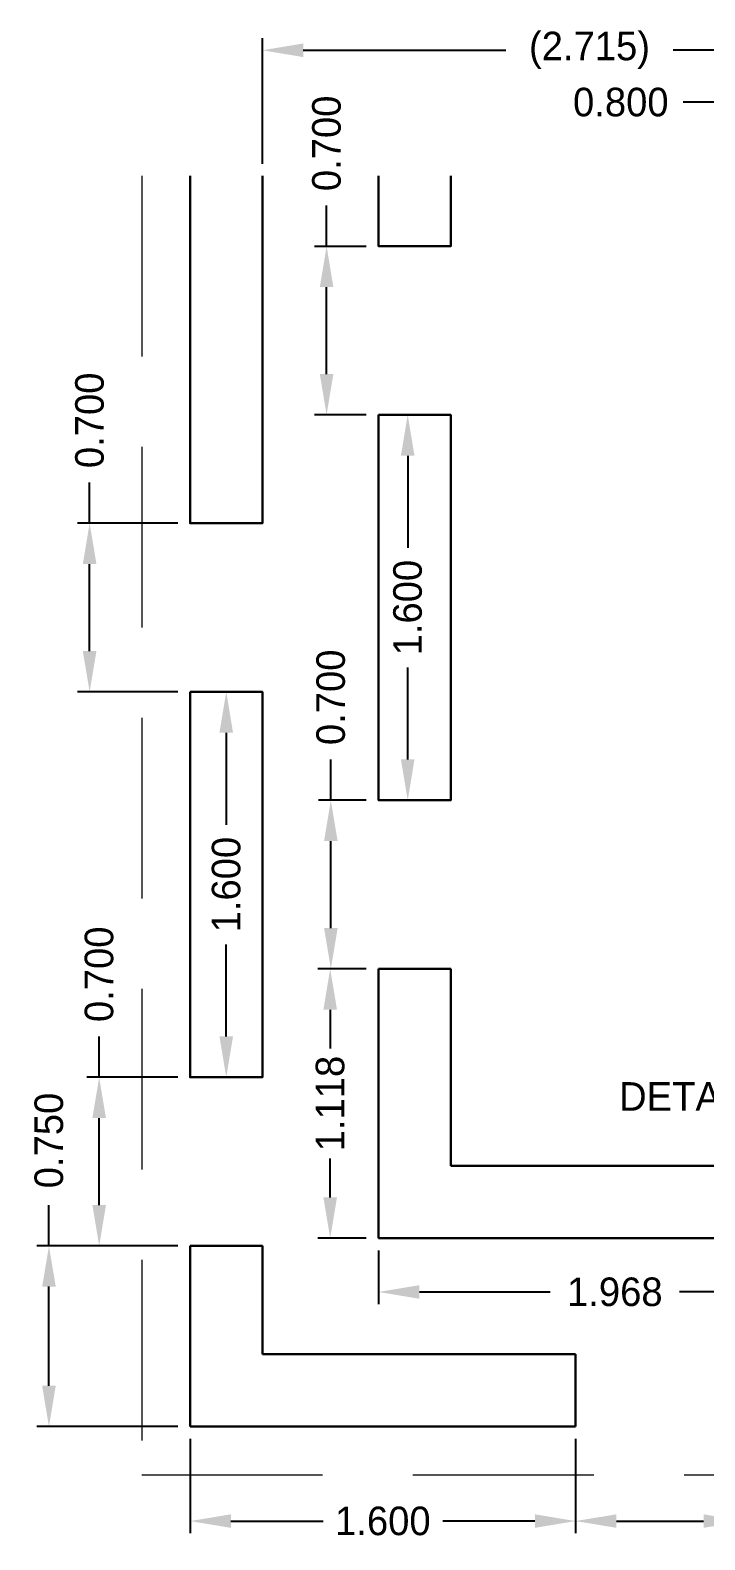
# Model space of a CAD drawing. Extents: x 1233.2 to 1248.2, y -290.9 to -284.5.
# Drawn here: x 1233.17 to 1235.97, y -290.8 to -284.54 of the extents above; entities that cross this region are included whole.
import ezdxf

# ---------------------------------------------------------------- set-up
doc = ezdxf.new("R2010")
doc.units = 0
doc.header["$LTSCALE"] = 3
doc.header["$MEASUREMENT"] = 0
doc.linetypes.add('HIDDEN', pattern=[0.375, 0.25, -0.125])
for name, color, linetype, lineweight in [('DIM', 4, 'Continuous', 13), ('HIDN', 6, 'HIDDEN', 15), ('OBJ1', 7, 'Continuous', 30)]:
    doc.layers.add(name, color=color, linetype=linetype, lineweight=lineweight)
doc.dimstyles.new('3DEC X 15', dxfattribs={"dimscale": 0.066667, "dimtxt": 1.778, "dimasz": 2.54, "dimexe": 0.762, "dimexo": 0.762, "dimgap": 0.762, "dimtad": 0, "dimdec": 3, "dimzin": 0, "dimdsep": 46, "dimtxsty": 'Standard', "dimcen": 0, "dimadec": 0, "dimazin": 0, "dimtfac": 1, "dimtdec": 3, "dimtofl": 0, "dimtmove": 0, "dimatfit": 3, "dimfxl": 1, "dimtolj": 1, "dimtzin": 0, "dimarcsym": 0})

# ---------------------------------------------------------------- blocks, each defined once
blk = doc.blocks.new('*D1')
at = {"layer": 'Defpoints', "color": 0, "transparency": 16777216}
for p in [(1672.6039, -373.8208), (1672.6039, -374.1269), (1673.4039, -374.1269)]:
    blk.add_point(p, dxfattribs=at)
at = {"layer": 'DIM', "color": 0, "lineweight": -2, "transparency": 16777216}
for p, q in [((1672.6039, -374.0761), (1672.6039, -373.77)), ((1673.4039, -374.0761), (1673.4039, -373.77)), ((1672.6039, -373.8208), (1672.4346, -373.8208)), ((1673.2346, -373.8208), (1672.7733, -373.8208))]:
    blk.add_line(p, q, dxfattribs=at)
at = {"layer": 'DIM', "color": 0, "transparency": 16777216}
for points in [[(1672.7733, -373.7926), (1672.7733, -373.849), (1672.6039, -373.8208)], [(1673.2346, -373.7926), (1673.2346, -373.849), (1673.4039, -373.8208)]]:
    blk.add_solid(points, dxfattribs=at)
at = {"layer": 'DIM', "color": 0, "transparency": 16777216, "insert": (1672.1764, -373.8208), "char_height": 0.11853, "attachment_point": 5}
blk.add_mtext('\\A1;0.800', dxfattribs=at)
blk = doc.blocks.new('*D2')
at = {"layer": 'Defpoints', "color": 0, "transparency": 16777216}
for p in [(1670.6889, -373.6051), (1670.6889, -374.1269), (1673.4039, -374.1269)]:
    blk.add_point(p, dxfattribs=at)
at = {"layer": 'DIM', "color": 0, "lineweight": -2, "transparency": 16777216}
for p, q in [((1670.6889, -374.0761), (1670.6889, -373.5543)), ((1673.4039, -374.0761), (1673.4039, -373.5543)), ((1670.8583, -373.6051), (1671.6993, -373.6051)), ((1673.2346, -373.6051), (1672.3936, -373.6051))]:
    blk.add_line(p, q, dxfattribs=at)
at = {"layer": 'DIM', "color": 0, "transparency": 16777216}
for points in [[(1670.8583, -373.5769), (1670.8583, -373.6334), (1670.6889, -373.6051)], [(1673.2346, -373.5769), (1673.2346, -373.6334), (1673.4039, -373.6051)]]:
    blk.add_solid(points, dxfattribs=at)
at = {"layer": 'DIM', "color": 0, "transparency": 16777216, "insert": (1672.0464, -373.6051), "char_height": 0.118533, "attachment_point": 5}
blk.add_mtext('\\A1;(2.715)', dxfattribs=at)
blk = doc.blocks.new('*D9')
at = {"layer": 'Defpoints', "color": 0, "transparency": 16777216}
for p in [(1671.1709, -378.5371), (1673.1389, -378.5371), (1671.1709, -378.7605)]:
    blk.add_point(p, dxfattribs=at)
at = {"layer": 'DIM', "color": 0, "lineweight": -2, "transparency": 16777216}
for p, q in [((1671.1709, -378.5879), (1671.1709, -378.8113)), ((1673.1389, -378.5879), (1673.1389, -378.8113)), ((1671.3403, -378.7605), (1671.8834, -378.7605)), ((1672.9696, -378.7605), (1672.4196, -378.7605))]:
    blk.add_line(p, q, dxfattribs=at)
at = {"layer": 'DIM', "color": 0, "transparency": 16777216}
for points in [[(1671.3403, -378.7323), (1671.3403, -378.7887), (1671.1709, -378.7605)], [(1672.9696, -378.7323), (1672.9696, -378.7887), (1673.1389, -378.7605)]]:
    blk.add_solid(points, dxfattribs=at)
at = {"layer": 'DIM', "color": 0, "transparency": 16777216, "insert": (1672.1515, -378.7605), "char_height": 0.11853, "attachment_point": 5}
blk.add_mtext('\\A1;1.968', dxfattribs=at)
blk = doc.blocks.new('*D10')
at = {"layer": 'Defpoints', "color": 0, "transparency": 16777216}
for p in [(1670.3889, -379.3191), (1671.9889, -379.3191), (1671.9889, -379.7117)]:
    blk.add_point(p, dxfattribs=at)
at = {"layer": 'DIM', "color": 0, "lineweight": -2, "transparency": 16777216}
for p, q in [((1670.3889, -379.3699), (1670.3889, -379.7625)), ((1671.9889, -379.3699), (1671.9889, -379.7625)), ((1670.5583, -379.7117), (1670.9406, -379.7117)), ((1671.8196, -379.7117), (1671.4373, -379.7117))]:
    blk.add_line(p, q, dxfattribs=at)
at = {"layer": 'DIM', "color": 0, "transparency": 16777216}
for points in [[(1670.5583, -379.6835), (1670.5583, -379.7399), (1670.3889, -379.7117)], [(1671.8196, -379.6835), (1671.8196, -379.7399), (1671.9889, -379.7117)]]:
    blk.add_solid(points, dxfattribs=at)
at = {"layer": 'DIM', "color": 0, "transparency": 16777216, "insert": (1671.1889, -379.7117), "char_height": 0.11853, "attachment_point": 5}
blk.add_mtext('\\A1;1.600', dxfattribs=at)
blk = doc.blocks.new('*D11')
at = {"layer": 'Defpoints', "color": 0, "transparency": 16777216}
for p in [(1669.8032, -378.5691), (1670.3889, -378.5691), (1670.3889, -379.3191)]:
    blk.add_point(p, dxfattribs=at)
at = {"layer": 'DIM', "color": 0, "lineweight": -2, "transparency": 16777216}
for p, q in [((1669.8032, -378.5691), (1669.8032, -378.3997)), ((1670.3381, -378.5691), (1669.7524, -378.5691)), ((1669.8032, -379.1497), (1669.8032, -378.7384)), ((1670.3381, -379.3191), (1669.7524, -379.3191))]:
    blk.add_line(p, q, dxfattribs=at)
at = {"layer": 'DIM', "color": 0, "transparency": 16777216}
for points in [[(1669.775, -378.7384), (1669.8315, -378.7384), (1669.8032, -378.5691)], [(1669.775, -379.1497), (1669.8315, -379.1497), (1669.8032, -379.3191)]]:
    blk.add_solid(points, dxfattribs=at)
at = {"layer": 'DIM', "color": 0, "transparency": 16777216, "insert": (1669.8032, -378.1316), "char_height": 0.11853, "attachment_point": 5, "rotation": 90}
blk.add_mtext('\\A1;0.750', dxfattribs=at)
blk = doc.blocks.new('*D12')
at = {"layer": 'Defpoints', "color": 0, "transparency": 16777216}
for p in [(1670.9704, -377.4191), (1671.1709, -377.4191), (1671.1709, -378.5371)]:
    blk.add_point(p, dxfattribs=at)
at = {"layer": 'DIM', "color": 0, "lineweight": -2, "transparency": 16777216}
for p, q in [((1671.1201, -377.4191), (1670.9196, -377.4191)), ((1670.9704, -377.5884), (1670.9704, -377.7495)), ((1670.9704, -378.3677), (1670.9704, -378.2067)), ((1671.1201, -378.5371), (1670.9196, -378.5371))]:
    blk.add_line(p, q, dxfattribs=at)
at = {"layer": 'DIM', "color": 0, "transparency": 16777216}
for points in [[(1670.9422, -377.5884), (1670.9986, -377.5884), (1670.9704, -377.4191)], [(1670.9422, -378.3677), (1670.9986, -378.3677), (1670.9704, -378.5371)]]:
    blk.add_solid(points, dxfattribs=at)
at = {"layer": 'DIM', "color": 0, "transparency": 16777216, "insert": (1670.9704, -377.9781), "char_height": 0.11853, "attachment_point": 5, "rotation": 90}
blk.add_mtext('\\A1;1.118', dxfattribs=at)
blk = doc.blocks.new('*D13')
at = {"layer": 'Defpoints', "color": 0, "transparency": 16777216}
for p in [(1670.0117, -377.8691), (1670.3889, -377.8691), (1670.3889, -378.5691)]:
    blk.add_point(p, dxfattribs=at)
at = {"layer": 'DIM', "color": 0, "lineweight": -2, "transparency": 16777216}
for p, q in [((1670.0117, -377.8691), (1670.0117, -377.6997)), ((1670.3381, -377.8691), (1669.9609, -377.8691)), ((1670.0117, -378.3997), (1670.0117, -378.0384)), ((1670.3381, -378.5691), (1669.9609, -378.5691))]:
    blk.add_line(p, q, dxfattribs=at)
at = {"layer": 'DIM', "color": 0, "transparency": 16777216}
for points in [[(1669.9835, -378.0384), (1670.0399, -378.0384), (1670.0117, -377.8691)], [(1669.9835, -378.3997), (1670.0399, -378.3997), (1670.0117, -378.5691)]]:
    blk.add_solid(points, dxfattribs=at)
at = {"layer": 'DIM', "color": 0, "transparency": 16777216, "insert": (1670.0117, -377.4415), "char_height": 0.11853, "attachment_point": 5, "rotation": 90}
blk.add_mtext('\\A1;0.700', dxfattribs=at)
blk = doc.blocks.new('*D15')
at = {"layer": 'Defpoints', "color": 0, "transparency": 16777216}
for p in [(1671.9889, -379.3191), (1672.6889, -379.3191), (1672.6889, -379.7117)]:
    blk.add_point(p, dxfattribs=at)
at = {"layer": 'DIM', "color": 0, "lineweight": -2, "transparency": 16777216}
for p, q in [((1671.9889, -379.3699), (1671.9889, -379.7625)), ((1672.6889, -379.3699), (1672.6889, -379.7625)), ((1672.1583, -379.7117), (1672.5196, -379.7117)), ((1672.6889, -379.7117), (1672.8583, -379.7117))]:
    blk.add_line(p, q, dxfattribs=at)
at = {"layer": 'DIM', "color": 0, "transparency": 16777216}
for points in [[(1672.1583, -379.6835), (1672.1583, -379.7399), (1671.9889, -379.7117)], [(1672.5196, -379.6835), (1672.5196, -379.7399), (1672.6889, -379.7117)]]:
    blk.add_solid(points, dxfattribs=at)
at = {"layer": 'DIM', "color": 0, "transparency": 16777216, "insert": (1673.1165, -379.7117), "char_height": 0.11853, "attachment_point": 5}
blk.add_mtext('\\A1;0.700', dxfattribs=at)
blk = doc.blocks.new('*D17')
at = {"layer": 'Defpoints', "color": 0, "transparency": 16777216}
for p in [(1670.3889, -376.2691), (1670.539, -376.2691), (1670.3889, -377.8691)]:
    blk.add_point(p, dxfattribs=at)
at = {"layer": 'DIM', "color": 0, "lineweight": -2, "transparency": 16777216}
for p, q in [((1670.4397, -376.2691), (1670.5898, -376.2691)), ((1670.539, -376.4384), (1670.539, -376.8207)), ((1670.539, -377.6997), (1670.539, -377.3174)), ((1670.4397, -377.8691), (1670.5898, -377.8691))]:
    blk.add_line(p, q, dxfattribs=at)
at = {"layer": 'DIM', "color": 0, "transparency": 16777216}
for points in [[(1670.5108, -376.4384), (1670.5672, -376.4384), (1670.539, -376.2691)], [(1670.5108, -377.6997), (1670.5672, -377.6997), (1670.539, -377.8691)]]:
    blk.add_solid(points, dxfattribs=at)
at = {"layer": 'DIM', "color": 0, "transparency": 16777216, "insert": (1670.539, -377.0691), "char_height": 0.11853, "attachment_point": 5, "rotation": 90}
blk.add_mtext('\\A1;1.600', dxfattribs=at)
blk = doc.blocks.new('*D18')
at = {"layer": 'Defpoints', "color": 0, "transparency": 16777216}
for p in [(1671.1709, -375.1191), (1671.292, -375.1191), (1671.1709, -376.7191)]:
    blk.add_point(p, dxfattribs=at)
at = {"layer": 'DIM', "color": 0, "lineweight": -2, "transparency": 16777216}
for p, q in [((1671.2217, -375.1191), (1671.3428, -375.1191)), ((1671.292, -375.2884), (1671.292, -375.6707)), ((1671.292, -376.5497), (1671.292, -376.1674)), ((1671.2217, -376.7191), (1671.3428, -376.7191))]:
    blk.add_line(p, q, dxfattribs=at)
at = {"layer": 'DIM', "color": 0, "transparency": 16777216}
for points in [[(1671.2638, -375.2884), (1671.3202, -375.2884), (1671.292, -375.1191)], [(1671.2638, -376.5497), (1671.3202, -376.5497), (1671.292, -376.7191)]]:
    blk.add_solid(points, dxfattribs=at)
at = {"layer": 'DIM', "color": 0, "transparency": 16777216, "insert": (1671.292, -375.9191), "char_height": 0.11853, "attachment_point": 5, "rotation": 90}
blk.add_mtext('\\A1;1.600', dxfattribs=at)
blk = doc.blocks.new('*D19')
at = {"layer": 'Defpoints', "color": 0, "transparency": 16777216}
for p in [(1670.9554, -374.4191), (1671.1709, -374.4191), (1671.1709, -375.1191)]:
    blk.add_point(p, dxfattribs=at)
at = {"layer": 'DIM', "color": 0, "lineweight": -2, "transparency": 16777216}
for p, q in [((1670.9554, -374.4191), (1670.9554, -374.2497)), ((1671.1201, -374.4191), (1670.9046, -374.4191)), ((1670.9554, -374.9497), (1670.9554, -374.5884)), ((1671.1201, -375.1191), (1670.9046, -375.1191))]:
    blk.add_line(p, q, dxfattribs=at)
at = {"layer": 'DIM', "color": 0, "transparency": 16777216}
for points in [[(1670.9272, -374.5884), (1670.9836, -374.5884), (1670.9554, -374.4191)], [(1670.9272, -374.9497), (1670.9836, -374.9497), (1670.9554, -375.1191)]]:
    blk.add_solid(points, dxfattribs=at)
at = {"layer": 'DIM', "color": 0, "transparency": 16777216, "insert": (1670.9554, -373.9915), "char_height": 0.11853, "attachment_point": 5, "rotation": 90}
blk.add_mtext('\\A1;0.700', dxfattribs=at)
blk = doc.blocks.new('*D20')
at = {"layer": 'Defpoints', "color": 0, "transparency": 16777216}
for p in [(1670.9731, -376.7191), (1671.1709, -376.7191), (1671.1709, -377.4191)]:
    blk.add_point(p, dxfattribs=at)
at = {"layer": 'DIM', "color": 0, "lineweight": -2, "transparency": 16777216}
for p, q in [((1670.9731, -376.7191), (1670.9731, -376.5497)), ((1671.1201, -376.7191), (1670.9223, -376.7191)), ((1670.9731, -377.2497), (1670.9731, -376.8884)), ((1671.1201, -377.4191), (1670.9223, -377.4191))]:
    blk.add_line(p, q, dxfattribs=at)
at = {"layer": 'DIM', "color": 0, "transparency": 16777216}
for points in [[(1670.9449, -376.8884), (1671.0013, -376.8884), (1670.9731, -376.7191)], [(1670.9449, -377.2497), (1671.0013, -377.2497), (1670.9731, -377.4191)]]:
    blk.add_solid(points, dxfattribs=at)
at = {"layer": 'DIM', "color": 0, "transparency": 16777216, "insert": (1670.9731, -376.2915), "char_height": 0.11853, "attachment_point": 5, "rotation": 90}
blk.add_mtext('\\A1;0.700', dxfattribs=at)
blk = doc.blocks.new('*D21')
at = {"layer": 'Defpoints', "color": 0, "transparency": 16777216}
for p in [(1669.9721, -375.5691), (1670.3889, -375.5691), (1670.3889, -376.2691)]:
    blk.add_point(p, dxfattribs=at)
at = {"layer": 'DIM', "color": 0, "lineweight": -2, "transparency": 16777216}
for p, q in [((1669.9721, -375.5691), (1669.9721, -375.3997)), ((1670.3381, -375.5691), (1669.9213, -375.5691)), ((1669.9721, -376.0997), (1669.9721, -375.7384)), ((1670.3381, -376.2691), (1669.9213, -376.2691))]:
    blk.add_line(p, q, dxfattribs=at)
at = {"layer": 'DIM', "color": 0, "transparency": 16777216}
for points in [[(1669.9438, -375.7384), (1670.0003, -375.7384), (1669.9721, -375.5691)], [(1669.9438, -376.0997), (1670.0003, -376.0997), (1669.9721, -376.2691)]]:
    blk.add_solid(points, dxfattribs=at)
at = {"layer": 'DIM', "color": 0, "transparency": 16777216, "insert": (1669.9721, -375.1415), "char_height": 0.11853, "attachment_point": 5, "rotation": 90}
blk.add_mtext('\\A1;0.700', dxfattribs=at)

msp = doc.modelspace()

# ---------------------------------------------------------------- linework, layer by layer
at = {"layer": 'HIDN'}
for p, q in [((1233.636, -285.1417), (1233.636, -290.5338)), ((1233.636, -290.5338), (1239.886, -290.5338))]:
    msp.add_line(p, q, dxfattribs=at)
at = {"layer": 'OBJ1'}
for p, q in [((1234.918, -288.4338), (1234.618, -288.4338)), ((1234.618, -288.4338), (1234.618, -289.5518)), ((1234.918, -289.2518), (1234.918, -288.4338)), ((1236.586, -289.2518), (1234.918, -289.2518)), ((1234.618, -289.5518), (1236.586, -289.5518)), ((1234.136, -289.5838), (1233.836, -289.5838)), ((1233.836, -289.5838), (1233.836, -290.3338)), ((1234.136, -290.0338), (1234.136, -289.5838)), ((1235.436, -290.0338), (1234.136, -290.0338)), ((1235.436, -290.0338), (1235.436, -290.3338)), ((1233.836, -290.3338), (1235.436, -290.3338))]:
    msp.add_line(p, q, dxfattribs=at)
for points in [[(1234.136, -285.1417), (1234.136, -286.5838), (1233.836, -286.5838), (1233.836, -285.1417)], [(1234.918, -285.1417), (1234.918, -285.4338), (1234.618, -285.4338), (1234.618, -285.1417)]]:
    msp.add_lwpolyline(points, dxfattribs=at)
for points in [[(1234.618, -286.1338), (1234.918, -286.1338), (1234.918, -287.7338), (1234.618, -287.7338)], [(1233.836, -287.2838), (1234.136, -287.2838), (1234.136, -288.8838), (1233.836, -288.8838)]]:
    msp.add_lwpolyline(points, close=True, dxfattribs=at)

# ---------------------------------------------------------------- texts
at = {"layer": 'DIM', "insert": (1236.4334, -289.0227), "char_height": 0.11853, "attachment_point": 9}
msp.add_mtext('DETAIL "Y"', dxfattribs=at)

# ---------------------------------------------------------------- dimensions: what is measured, and where the dimension line sits
at = {"layer": 'DIM'}
dim = msp.add_linear_dim(base=(1234.136, -284.6199), p1=(1236.851, -285.1417), p2=(1234.136, -285.1417), text='(<>)', dimstyle='3DEC X 15', dxfattribs=at)
dim.commit()
dim.dimension.update_dxf_attribs({"geometry": '*D2', "text_midpoint": (1235.4935, -284.6199), "insert": (-436.5529, 88.9852)})
for base, p1, p2, picture, middle in [((1234.4025, -285.4338), (1234.618, -286.1338), (1234.618, -285.4338), '*D19', (1234.4025, -285.0062)), ((1233.4192, -286.5838), (1233.836, -287.2838), (1233.836, -286.5838), '*D21', (1233.4192, -286.1562)), ((1234.4202, -287.7338), (1234.618, -288.4338), (1234.618, -287.7338), '*D20', (1234.4202, -287.3062)), ((1233.4588, -288.8838), (1233.836, -289.5838), (1233.836, -288.8838), '*D13', (1233.4588, -288.4562)), ((1233.2504, -289.5838), (1233.836, -290.3338), (1233.836, -289.5838), '*D11', (1233.2504, -289.1464))]:
    dim = msp.add_linear_dim(base=base, p1=p1, p2=p2, angle=90, dimstyle='3DEC X 15', dxfattribs=at)
    dim.commit()
    dim.dimension.update_dxf_attribs({"geometry": picture, "text_midpoint": middle, "dimtype": 128, "insert": (-436.5529, 88.9852)})
for base, p1, p2, picture, middle in [((1236.051, -284.8355), (1236.851, -285.1417), (1236.051, -285.1417), '*D1', (1235.6235, -284.8355)), ((1234.618, -289.7753), (1236.586, -289.5518), (1234.618, -289.5518), '*D9', (1235.5986, -289.7753)), ((1236.136, -290.7265), (1235.436, -290.3338), (1236.136, -290.3338), '*D15', (1236.5636, -290.7265))]:
    dim = msp.add_linear_dim(base=base, p1=p1, p2=p2, dimstyle='3DEC X 15', dxfattribs=at)
    dim.commit()
    dim.dimension.update_dxf_attribs({"geometry": picture, "text_midpoint": middle, "dimtype": 128, "insert": (-436.5529, 88.9852)})
for base, p1, p2, picture, middle in [((1234.7391, -286.1338), (1234.618, -287.7338), (1234.618, -286.1338), '*D18', (1234.7391, -286.9338)), ((1233.9861, -287.2838), (1233.836, -288.8838), (1233.836, -287.2838), '*D17', (1233.9861, -288.0838)), ((1234.4175, -288.4338), (1234.618, -289.5518), (1234.618, -288.4338), '*D12', (1234.4175, -288.9928))]:
    dim = msp.add_linear_dim(base=base, p1=p1, p2=p2, angle=90, dimstyle='3DEC X 15', dxfattribs=at)
    dim.commit()
    dim.dimension.update_dxf_attribs({"geometry": picture, "text_midpoint": middle, "insert": (-436.5529, 88.9852)})
dim = msp.add_linear_dim(base=(1235.436, -290.7265), p1=(1233.836, -290.3338), p2=(1235.436, -290.3338), dimstyle='3DEC X 15', dxfattribs=at)
dim.commit()
dim.dimension.update_dxf_attribs({"geometry": '*D10', "text_midpoint": (1234.636, -290.7265), "insert": (-436.5529, 88.9852)})

# ---------------------------------------------------------------- leaders
at = {"layer": 'DIM', "annotation_type": 0, "has_hookline": 1, "hookline_direction": 1, "text_width": 1.0273}
msp.add_leader([(1236.9304, -288.4885), (1236.6765, -288.9634), (1236.4842, -288.9634)], dimstyle='3DEC X 15', override={"dimgap": 0.762, "dimtad": 0}, dxfattribs=at)

doc.saveas('drawing.dxf')
